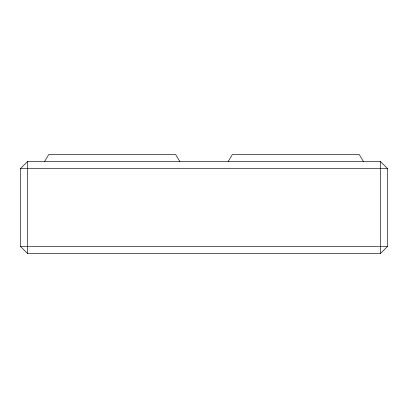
<?xml version="1.0" encoding="UTF-8"?>
<svg xmlns="http://www.w3.org/2000/svg" width="408" height="408" viewBox="0 0 408 408"><rect width="100%" height="100%" fill="white"/><g stroke="black" fill="none" stroke-linecap="round" stroke-linejoin="round"><path stroke-width="0.61" d="M44.518 161.624L48.746 154.576L175.654 154.576L179.882 161.624M228.118 161.624L232.346 154.576L359.254 154.576L363.482 161.624M20.4 168.677L27.448 161.624L380.552 161.624L387.6 168.677L387.6 246.376L380.552 253.424L27.448 253.424L20.4 246.376L20.4 168.677L387.6 168.677M20.4 246.376L387.6 246.376M380.552 161.624L380.552 253.424M27.448 161.624L27.448 253.424"/></g></svg>
